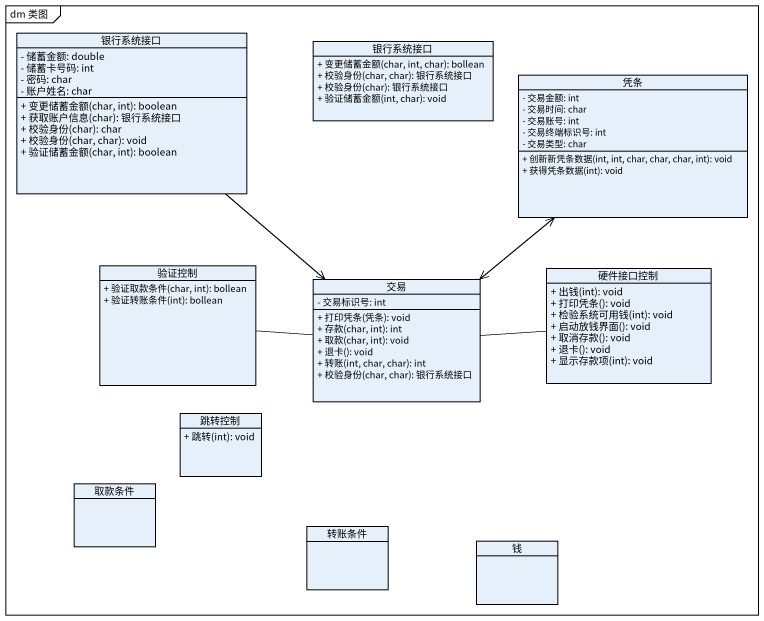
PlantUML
@startuml
mainframe dm 类图
hide circle
hide empty members
skinparam classAttributeIconSize 0
class 银行系统接口 {
  - 储蓄金额: double
  - 储蓄卡号码: int
  - 密码: char
  - 账户姓名: char
  + 变更储蓄金额(char, int): boolean
  + 获取账户信息(char): 银行系统接口
  + 校验身份(char): char
  + 校验身份(char, char): void
  + 验证储蓄金额(char, int): boolean
}
class "银行系统接口" as 银行系统接口_2 {
  + 变更储蓄金额(char, int, char): bollean
  + 校验身份(char, char): 银行系统接口
  + 校验身份(char): 银行系统接口
  + 验证储蓄金额(int, char): void
}
class 凭条 {
  - 交易金额: int
  - 交易时间: char
  - 交易账号: int
  - 交易终端标识号: int
  - 交易类型: char
  + 创新新凭条数据(int, int, char, char, char, int): void
  + 获得凭条数据(int): void
}
class 验证控制 {
  + 验证取款条件(char, int): bollean
  + 验证转账条件(int): bollean
}
class 交易 {
  - 交易标识号: int
  + 打印凭条(凭条): void
  + 存款(char, int): int
  + 取款(char, int): void
  + 退卡(): void
  + 转账(int, char, char): int
  + 校验身份(char, char): 银行系统接口
}
class 硬件接口控制 {
  + 出钱(int): void
  + 打印凭条(): void
  + 检验系统可用钱(int): void
  + 启动放钱界面(): void
  + 取消存款(): void
  + 退卡(): void
  + 显示存款项(int): void
}
class 跳转控制 {
  + 跳转(int): void
}
class 取款条件
class 转账条件
class 钱
银行系统接口 --> 交易
验证控制 -right- 交易
交易 <-up-> 凭条
交易 -right- 硬件接口控制
@enduml
